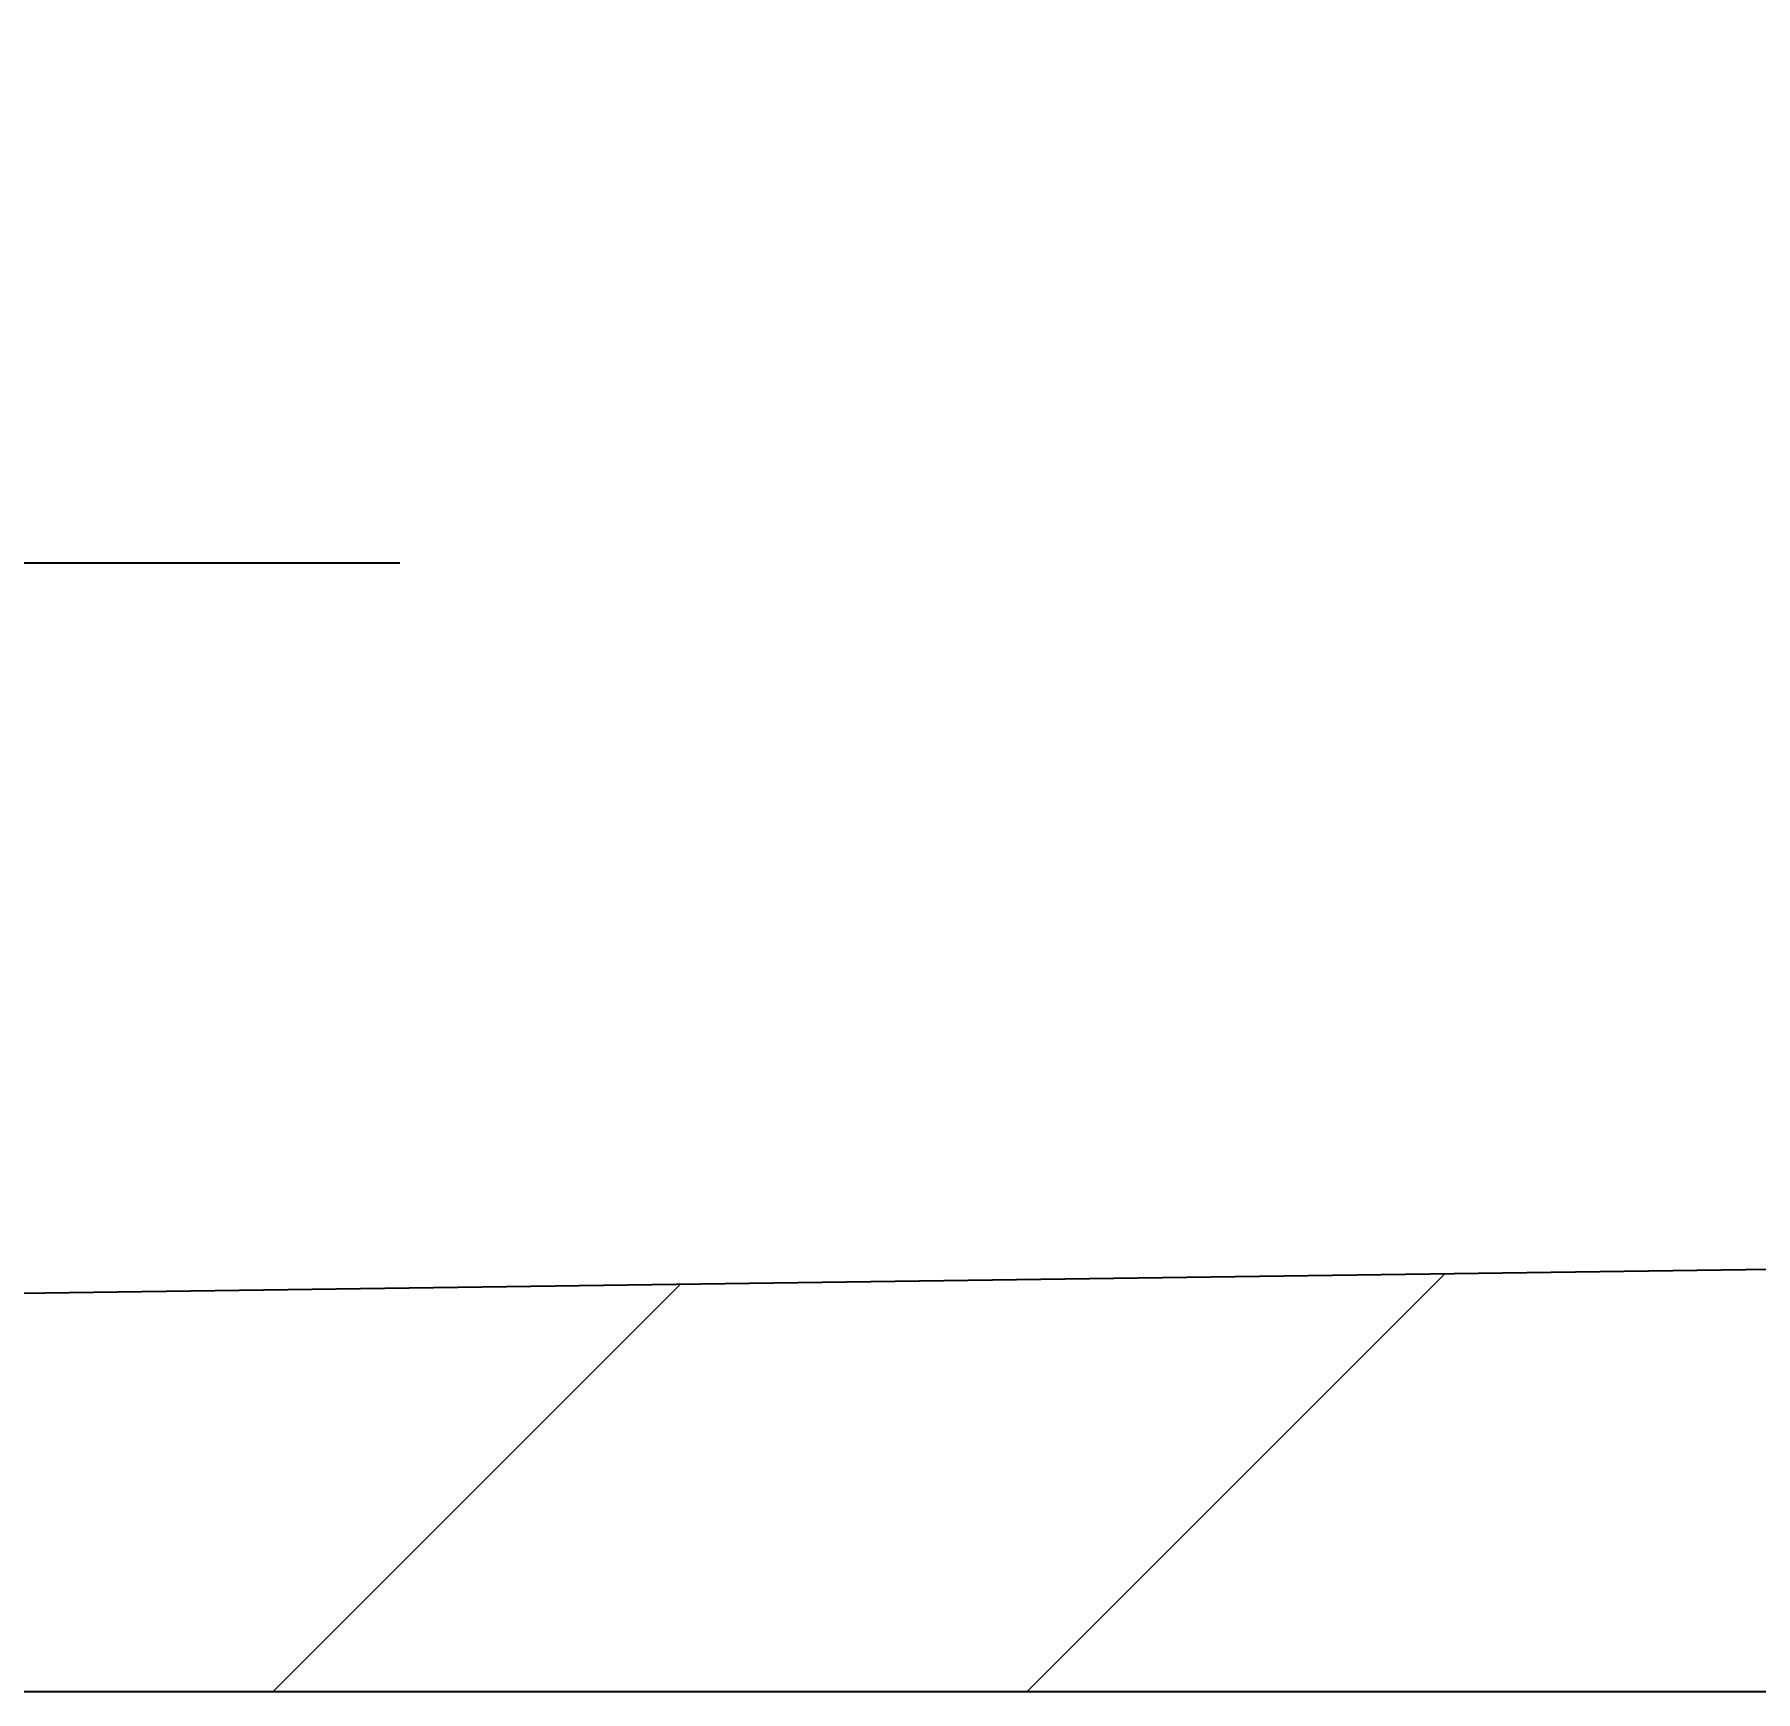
# Model space of a CAD drawing. Header units: millimetres. Extents: x 101 to 3000, y 150 to 4305.
# Drawn here: x 1186.3 to 1340.1, y 3969 to 4117.1 of the extents above; entities that cross this region are included whole.
import ezdxf

# ---------------------------------------------------------------- set-up
doc = ezdxf.new("R2010")
doc.units = ezdxf.units.MM
doc.header["$LTSCALE"] = 15
for name, color, linetype, lineweight in [('_Sichtbarkanten', 7, 'Continuous', 25), ('Bemaßung (ISO)', 7, 'Continuous', 25), ('Schraffur (ISO)', 7, 'Continuous', 13)]:
    doc.layers.add(name, color=color, linetype=linetype, lineweight=lineweight)
doc.styles.add('Notiztext (DIN)', font='verdana.ttf')
doc.dimstyles.new('Standard (DIN)', dxfattribs={"dimscale": 15, "dimtxt": 2.5, "dimasz": 2.5, "dimexe": 2, "dimexo": 4, "dimgap": 0.5, "dimtad": 1, "dimdec": 1, "dimrnd": 1e-08, "dimtxsty": 'Notiztext (DIN)', "dimcen": 0.09, "dimclrd": 256, "dimclre": 256, "dimclrt": 256, "dimadec": 0, "dimazin": 2, "dimtfac": 1, "dimtmove": 0, "dimatfit": 3, "dimfxl": 0, "dimtolj": 1, "dimtzin": 0, "dimlwd": -1, "dimlwe": -1, "dimarcsym": 0})

# ---------------------------------------------------------------- blocks, each defined once
blk = doc.blocks.new('*D81')
at = {"layer": 'Bemaßung (ISO)', "transparency": 16777216}
for p, q in [((1033.93, 4064.04), (1033.93, 4099.9)), ((1143.93, 4064.04), (1143.93, 4099.9)), ((996.43, 4069.9), (958.93, 4069.9)), ((1033.93, 4069.9), (1071.43, 4069.9)), ((1106.43, 4069.9), (1071.43, 4069.9)), ((1143.93, 4069.9), (1106.43, 4069.9)), ((1181.43, 4069.9), (1218.93, 4069.9))]:
    blk.add_line(p, q, dxfattribs=at)
for points in [[(996.43, 4076.15), (996.43, 4063.65), (1033.93, 4069.9)], [(1181.43, 4076.15), (1181.43, 4063.65), (1143.93, 4069.9)]]:
    blk.add_solid(points, dxfattribs=at)
at = {"layer": 'Defpoints', "color": 0, "transparency": 16777216}
for p in [(1033.93, 4069.9), (1033.93, 4004.04), (1143.93, 4004.04)]:
    blk.add_point(p, dxfattribs=at)
at = {"layer": 'Bemaßung (ISO)', "transparency": 16777216, "insert": (1047.23, 4116.44), "char_height": 37.5, "attachment_point": 1, "style": 'Notiztext (DIN)'}
blk.add_mtext('\\A1;110', dxfattribs=at)

msp = doc.modelspace()

# ---------------------------------------------------------------- hatches: boundary and pattern name
at = {"layer": 'Schraffur (ISO)'}
h = msp.add_hatch(dxfattribs=at)
h.set_pattern_fill('ANSI31', color=256, scale=381, style=0)
h.set_pattern_definition([(45, (0, 0), (-33.67596, 33.67596), [])])
h.paths.add_polyline_path([(1144.23, 3993.84), (1144.23, 3983.84), (1154.23, 3983.84), (1154.23, 3980.04), (1181.93, 3980.04), (1181.93, 3969.04), (2233.93, 3969.04), (2233.93, 4019.04), (1143.93, 4004.04), (1124.23, 4004.04), (1124.23, 3995.44), (1124.23, 3993.84), (1124.27, 3993.84)])
h.paths.add_polyline_path([(1033.93, 4004.04), (1033.93, 3983.84), (1043.93, 3983.84), (1043.93, 3993.84), (1063.88, 3993.84), (1063.93, 3993.84), (1063.93, 3995.44), (1063.93, 4004.04)])

# ---------------------------------------------------------------- linework, layer by layer
at = {"layer": '_Sichtbarkanten'}
for p, q in [((2233.93, 4019.04), (1143.93, 4004.04)), ((1181.93, 3969.04), (2233.93, 3969.04))]:
    msp.add_line(p, q, dxfattribs=at)

# ---------------------------------------------------------------- dimensions: what is measured, and where the dimension line sits
at = {"layer": 'Bemaßung (ISO)'}
dim = msp.add_linear_dim(base=(1033.93, 4069.9), p1=(1143.93, 4004.04), p2=(1033.93, 4004.04), angle=180, dimstyle='Standard (DIN)', override={"dimdec": 1, "dimtp": 0, "dimtm": 0, "dimtdec": 2, "dimtofl": 0}, dxfattribs=at)
dim.commit()
dim.dimension.update_dxf_attribs({"geometry": '*D81', "text_midpoint": (1091.21, 4069.9), "dimtype": 160})

doc.saveas('drawing.dxf')
